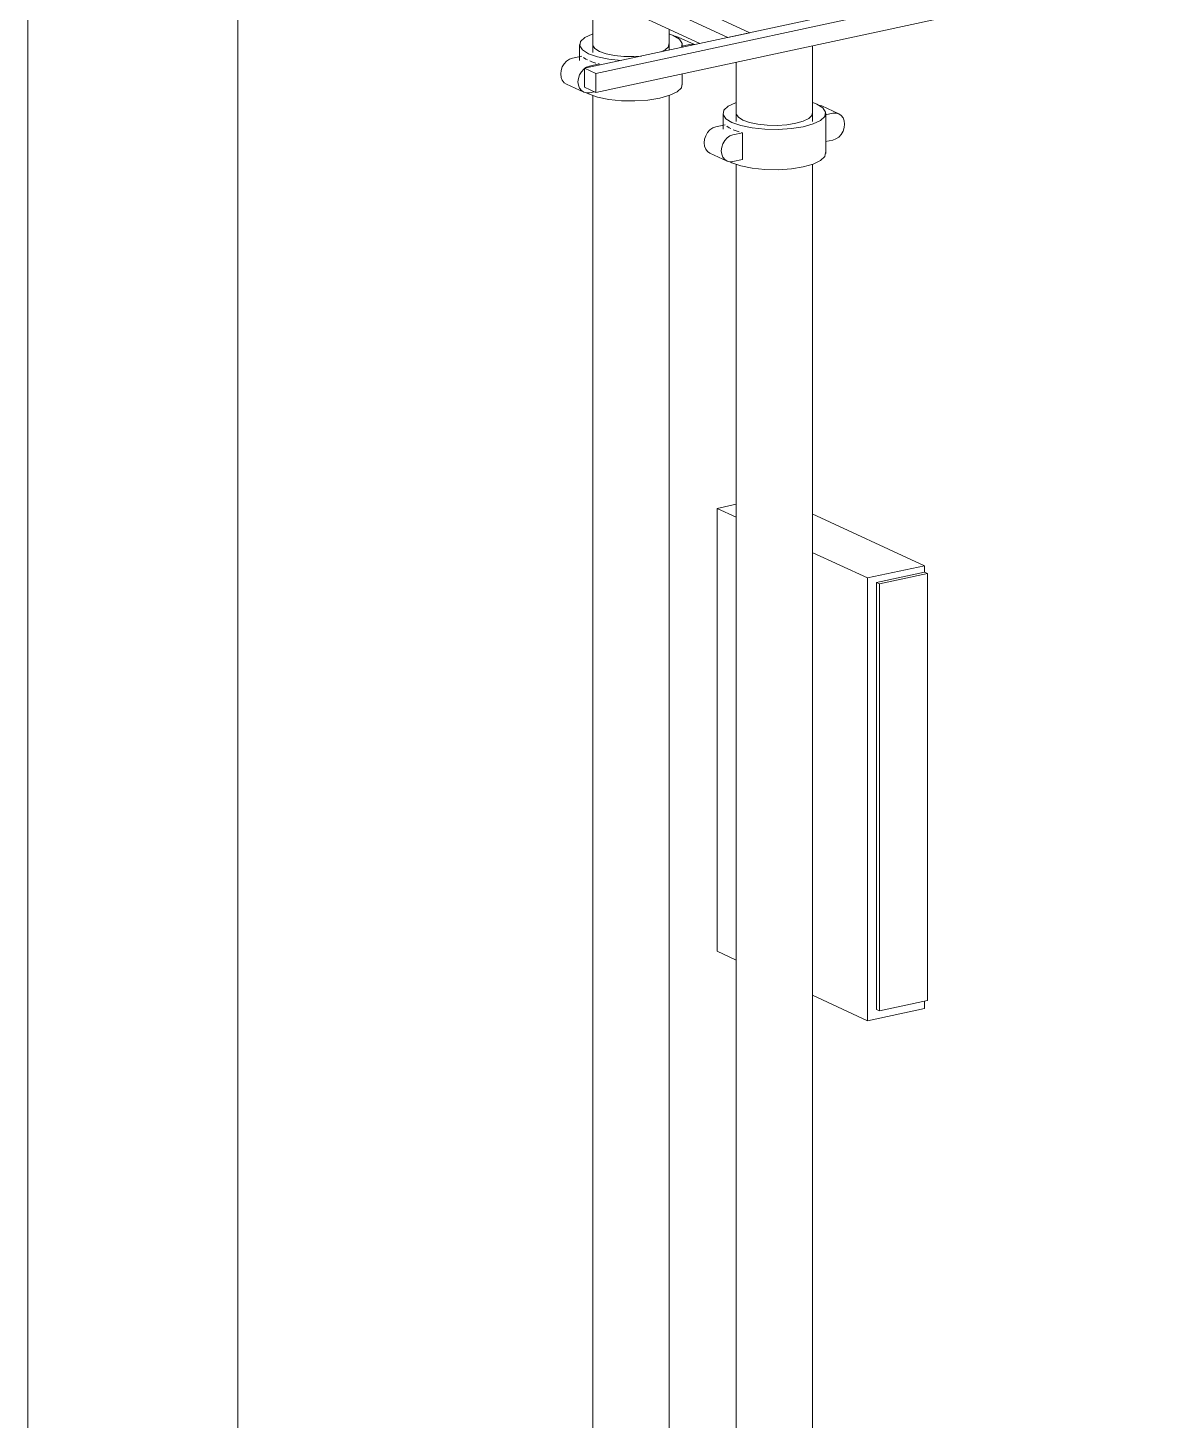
# Model space of a CAD drawing. Header units: metres. Extents: x 63 to 378, y -27 to 78.
# Drawn here: x 368.072 to 369.758, y -11.184 to -9.096 of the extents above; entities that cross this region are included whole.
import ezdxf

# ---------------------------------------------------------------- set-up
doc = ezdxf.new("R2010")
doc.units = ezdxf.units.M
doc.layers.add('G-ANNO-SYMB', color=7, linetype='Continuous', lineweight=9, true_color=0x0091c9)
doc.layers.add('M-EQPM', color=7, linetype='Continuous', lineweight=18)
doc.layers.add('P-PIPE', color=7, linetype='Continuous', lineweight=18)

# ---------------------------------------------------------------- blocks, each defined once
blk = doc.blocks.new('Victaulic-IPS-Rigid Coupling Style 07-W07-107 - Standard-V577-3D BUITRON TUBERIA')
at = {"layer": 'P-PIPE', "color": 1, "true_color": 0xff0000}
for p, q in [((25.5709, -9.1214), (25.5709, -9.1451)), ((25.7049, -9.1201), (25.704, -9.1248)), ((25.7144, -9.109), (25.7186, -9.1101)), ((25.7432, -9.1215), (25.7188, -9.1102)), ((25.7357, -9.1213), (25.7245, -9.1237)), ((25.7248, -9.1254), (25.7248, -9.1214)), ((25.5601, -9.1417), (25.5743, -9.1386)), ((25.6007, -9.1316), (25.5939, -9.1274)), ((25.6106, -9.1351), (25.6007, -9.1316)), ((25.6231, -9.1377), (25.6106, -9.1351)), ((25.6373, -9.1392), (25.6231, -9.1377)), ((25.6522, -9.1394), (25.6373, -9.1392)), ((25.6635, -9.1388), (25.6522, -9.1394)), ((25.6994, -9.1292), (25.6934, -9.1323)), ((25.704, -9.1248), (25.6994, -9.1292)), ((25.6001, -9.1505), (25.5858, -9.1536)), ((25.6001, -9.1505), (25.5987, -9.1502)), ((25.6001, -9.1523), (25.6001, -9.1505)), ((25.7248, -9.1817), (25.7248, -9.1654)), ((25.5512, -9.1809), (25.577, -9.1929)), ((25.5858, -9.1937), (25.5929, -9.1922))]:
    blk.add_line(p, q, dxfattribs=at)
for points in [[(25.5907, -9.1051, 0), (25.5895, -9.1056, 0), (25.5785, -9.1109, 0), (25.5722, -9.1169, 0), (25.5711, -9.1232, 0), (25.5752, -9.1295, 0), (25.5843, -9.1351, 0), (25.5977, -9.1399, 0), (25.6145, -9.1433, 0), (25.633, -9.1453, 0)], [(25.5939, -9.1274, 0), (25.5909, -9.1228, 0), (25.5907, -9.1214, 0)], [(25.7236, -9.1257, 0), (25.7246, -9.1196, 0), (25.7205, -9.1134, 0), (25.7114, -9.1077, 0), (25.7053, -9.1052, 0)], [(25.7427, -9.1214, 0), (25.7402, -9.121, 0), (25.7357, -9.1213, 0)], [(25.5513, -9.181, 0), (25.5477, -9.1786, 0), (25.5449, -9.175, 0), (25.5432, -9.1706, 0), (25.5426, -9.1655, 0), (25.5432, -9.1602, 0), (25.5449, -9.155, 0), (25.5477, -9.1502, 0), (25.5513, -9.1462, 0), (25.5555, -9.1433, 0), (25.5601, -9.1417, 0)], [(25.5827, -9.1444, 0), (25.5803, -9.1431, 0), (25.5765, -9.1406, 0)], [(25.5784, -9.1571, 0), (25.5771, -9.1582, 0), (25.5735, -9.1621, 0), (25.5707, -9.1669, 0), (25.569, -9.1721, 0), (25.5684, -9.1774, 0), (25.569, -9.1825, 0), (25.5707, -9.187, 0), (25.5735, -9.1905, 0), (25.5771, -9.1929, 0), (25.5813, -9.194, 0), (25.5858, -9.1937, 0)], [(25.5858, -9.1536, 0), (25.5813, -9.1552, 0), (25.5788, -9.1568, 0)], [(25.5951, -9.1491, 0), (25.589, -9.1471, 0), (25.586, -9.1459, 0)], [(25.7246, -9.1798, 0), (25.7235, -9.1862, 0), (25.7172, -9.1922, 0), (25.7062, -9.1975, 0), (25.6913, -9.2017, 0)], [(25.6913, -9.2017, 0), (25.6733, -9.2046, 0), (25.6537, -9.2059, 0), (25.6336, -9.2056, 0), (25.6145, -9.2036, 0), (25.5977, -9.2001, 0), (25.5843, -9.1954, 0), (25.5817, -9.1941, 0)]]:
    blk.add_polyline3d(points, dxfattribs=at)
blk = doc.blocks.new('Victaulic-IPS-Rigid Coupling Style 07-W07-107 - Standard-V578-3D BUITRON TUBERIA')
at = {"layer": 'P-PIPE', "color": 11, "true_color": 0xff8080}
for p, q in [((25.786, -9.2246), (25.786, -9.2483)), ((25.9191, -9.2279), (25.9144, -9.2324)), ((25.9199, -9.2232), (25.9191, -9.2279)), ((25.9295, -9.2122), (25.9337, -9.2133)), ((25.9596, -9.2253), (25.9339, -9.2133)), ((25.9507, -9.2244), (25.9396, -9.2268)), ((25.9399, -9.2848), (25.9399, -9.2246)), ((25.7751, -9.2448), (25.7894, -9.2417)), ((25.8157, -9.2347), (25.809, -9.2305)), ((25.8257, -9.2382), (25.8157, -9.2347)), ((25.8382, -9.2408), (25.8257, -9.2382)), ((25.8523, -9.2423), (25.8382, -9.2408)), ((25.8672, -9.2426), (25.8523, -9.2423)), ((25.8818, -9.2416), (25.8672, -9.2426)), ((25.8952, -9.2395), (25.8818, -9.2416)), ((25.9063, -9.2363), (25.8952, -9.2395)), ((25.9144, -9.2324), (25.9063, -9.2363)), ((25.8151, -9.2536), (25.8009, -9.2567)), ((25.8151, -9.2536), (25.8137, -9.2533)), ((25.8151, -9.2938), (25.8151, -9.2536)), ((25.9397, -9.2669), (25.9507, -9.2646)), ((25.7662, -9.2841), (25.792, -9.296)), ((25.8009, -9.2969), (25.8151, -9.2938))]:
    blk.add_line(p, q, dxfattribs=at)
for points in [[(25.8058, -9.2083, 0), (25.8046, -9.2087, 0), (25.7936, -9.214, 0), (25.7873, -9.22, 0), (25.7862, -9.2264, 0), (25.7903, -9.2326, 0), (25.7994, -9.2383, 0), (25.8128, -9.243, 0), (25.8296, -9.2465, 0), (25.8487, -9.2484, 0), (25.8687, -9.2488, 0), (25.8884, -9.2475, 0), (25.9063, -9.2446, 0)], [(25.809, -9.2305, 0), (25.8059, -9.2259, 0), (25.8058, -9.2246, 0)], [(25.9063, -9.2446, 0), (25.9213, -9.2404, 0), (25.9323, -9.2351, 0), (25.9386, -9.2291, 0), (25.9397, -9.2227, 0), (25.9356, -9.2165, 0), (25.9265, -9.2108, 0), (25.9204, -9.2084, 0)], [(25.9507, -9.2646, 0), (25.9553, -9.2629, 0), (25.9595, -9.26, 0), (25.9631, -9.256, 0), (25.9659, -9.2513, 0), (25.9676, -9.246, 0), (25.9682, -9.2407, 0), (25.9676, -9.2356, 0), (25.9659, -9.2312, 0), (25.9631, -9.2276, 0), (25.9595, -9.2252, 0), (25.9553, -9.2241, 0), (25.9507, -9.2244, 0)], [(25.7664, -9.2841, 0), (25.7628, -9.2817, 0), (25.76, -9.2782, 0), (25.7582, -9.2737, 0), (25.7576, -9.2686, 0), (25.7582, -9.2633, 0), (25.76, -9.2581, 0), (25.7628, -9.2533, 0), (25.7664, -9.2494, 0), (25.7706, -9.2464, 0), (25.7751, -9.2448, 0)], [(25.7978, -9.2475, 0), (25.7953, -9.2462, 0), (25.7916, -9.2437, 0)], [(25.8101, -9.2523, 0), (25.8041, -9.2502, 0), (25.8011, -9.2491, 0)], [(25.8009, -9.2567, 0), (25.7964, -9.2584, 0), (25.7922, -9.2613, 0), (25.7885, -9.2653, 0), (25.7858, -9.27, 0), (25.784, -9.2752, 0), (25.7834, -9.2806, 0), (25.784, -9.2856, 0), (25.7858, -9.2901, 0), (25.7885, -9.2937, 0), (25.7922, -9.2961, 0), (25.7964, -9.2972, 0), (25.8009, -9.2969, 0)], [(25.9397, -9.283, 0), (25.9386, -9.2893, 0), (25.9323, -9.2953, 0), (25.9213, -9.3006, 0), (25.9063, -9.3049, 0)], [(25.9063, -9.3049, 0), (25.8884, -9.3077, 0), (25.8687, -9.309, 0), (25.8487, -9.3087, 0), (25.8296, -9.3067, 0), (25.8128, -9.3032, 0), (25.7994, -9.2985, 0), (25.7967, -9.2972, 0)]]:
    blk.add_polyline3d(points, dxfattribs=at)
blk = doc.blocks.new('soporte tuberia Ayura - 4_-2612578-3D BUITRON TUBERIA')
at = {"layer": 'P-PIPE'}
for p, q in [((26.0741, -8.8205), (25.9198, -8.8538)), ((25.9198, -8.8653), (26.0911, -8.8284)), ((26.0911, -8.8284), (26.0741, -8.8205)), ((26.0911, -8.8568), (26.0911, -8.8284)), ((26.0911, -8.8568), (25.9197, -8.8938)), ((25.806, -8.8784), (25.7049, -8.9002)), ((25.7275, -8.9068), (25.806, -8.8899)), ((25.7049, -8.9117), (25.7195, -8.9085)), ((25.7195, -8.9198), (25.7049, -8.913)), ((25.7195, -8.9042), (25.7211, -8.9039)), ((25.7195, -8.9422), (25.7195, -8.9042)), ((25.7206, -8.9048), (25.7195, -8.9042)), ((25.7206, -8.9048), (25.7223, -8.9044)), ((25.7223, -8.9044), (25.7206, -8.9048)), ((25.7206, -8.9427), (25.7206, -8.9048)), ((25.7319, -8.91), (25.7206, -8.9048)), ((25.7206, -8.9048), (25.7206, -8.9427)), ((25.7211, -8.9039), (25.7223, -8.9044)), ((25.7336, -8.9096), (25.7223, -8.9044)), ((25.7336, -8.9096), (25.7319, -8.91)), ((25.7319, -8.91), (25.7336, -8.9096)), ((25.7319, -8.91), (25.7319, -8.9479)), ((25.7319, -8.9479), (25.7319, -8.91)), ((25.733, -8.9105), (25.7319, -8.91)), ((25.7347, -8.9101), (25.733, -8.9105)), ((25.733, -8.9105), (25.733, -8.9484)), ((25.7336, -8.9096), (25.7347, -8.9101)), ((25.7661, -8.9394), (25.7347, -8.9101)), ((25.5909, -8.9248), (25.24, -9.0005)), ((25.2569, -9.0083), (25.5909, -8.9363)), ((25.7049, -8.9354), (25.806, -8.9822)), ((25.806, -8.9183), (25.7552, -8.9293)), ((25.5047, -8.9549), (25.4717, -8.962)), ((25.8261, -9.1036), (25.5047, -8.9549)), ((25.7206, -8.9427), (25.7195, -8.9422)), ((25.7206, -8.9427), (25.7319, -8.9479)), ((25.733, -8.9484), (25.7319, -8.9479)), ((25.733, -8.9484), (25.7661, -8.9413)), ((25.7661, -8.9413), (25.7661, -8.9394)), ((25.806, -8.9598), (25.7661, -8.9413)), ((25.4717, -8.962), (25.7931, -9.1107)), ((25.4717, -8.9904), (25.4717, -8.962)), ((25.5909, -8.9647), (25.5467, -8.9743)), ((26.4125, -8.9771), (25.5784, -9.157)), ((25.806, -9.0107), (25.7049, -8.9639)), ((26.4294, -8.9849), (26.4125, -8.9771)), ((25.4717, -8.9904), (25.2569, -9.0368)), ((25.7511, -9.1198), (25.4717, -8.9904)), ((25.5953, -9.1649), (26.4294, -8.9849)), ((26.4294, -9.0134), (26.4294, -8.9849)), ((25.24, -9.0005), (25.2569, -9.0083)), ((25.24, -9.0289), (25.24, -9.0005)), ((25.2569, -9.0083), (25.2569, -9.0368)), ((26.4294, -9.0134), (25.5953, -9.1933)), ((25.9346, -9.0193), (25.9199, -9.0125)), ((25.9346, -9.0037), (25.9362, -9.0034)), ((25.9346, -9.0417), (25.9346, -9.0037)), ((25.9357, -9.0043), (25.9346, -9.0037)), ((25.9357, -9.0043), (25.9373, -9.0039)), ((25.9373, -9.0039), (25.9357, -9.0043)), ((25.9357, -9.0422), (25.9357, -9.0043)), ((25.947, -9.0095), (25.9357, -9.0043)), ((25.9357, -9.0043), (25.9357, -9.0422)), ((25.9362, -9.0034), (25.9373, -9.0039)), ((25.9486, -9.0091), (25.9373, -9.0039)), ((25.9486, -9.0091), (25.947, -9.0095)), ((25.947, -9.0095), (25.9486, -9.0091)), ((25.947, -9.0095), (25.947, -9.0474)), ((25.947, -9.0474), (25.947, -9.0095)), ((25.9481, -9.01), (25.947, -9.0095)), ((25.9497, -9.0097), (25.9481, -9.01)), ((25.9481, -9.01), (25.9481, -9.048)), ((25.9486, -9.0091), (25.9497, -9.0097)), ((25.9811, -9.0389), (25.9497, -9.0097)), ((25.2569, -9.0368), (25.24, -9.0289)), ((25.9199, -9.0349), (25.9913, -9.068)), ((25.9481, -9.048), (25.9811, -9.0408)), ((25.9811, -9.0408), (25.9811, -9.0389)), ((26.0243, -9.0608), (25.9811, -9.0408)), ((25.9357, -9.0422), (25.9346, -9.0417)), ((25.9357, -9.0422), (25.947, -9.0474)), ((25.9481, -9.048), (25.947, -9.0474)), ((25.9913, -9.068), (26.0243, -9.0608)), ((25.9493, -9.077), (25.9199, -9.0634)), ((25.7931, -9.1107), (25.8261, -9.1036)), ((25.5784, -9.157), (25.5953, -9.1649)), ((25.5784, -9.1855), (25.5784, -9.157)), ((25.5953, -9.1933), (25.5953, -9.1649)), ((25.5953, -9.1933), (25.5784, -9.1855))]:
    blk.add_line(p, q, dxfattribs=at)
blk = doc.blocks.new('TAA - Ayura Etapa 3 - TAA - Ayura Etapa 3-V695-3D BUITRON TUBERIA')
at = {"layer": 'M-EQPM'}
for p, q in [((25.777, -9.8169), (25.8059, -9.8107)), ((25.777, -9.8169), (25.8059, -9.8303)), ((25.777, -10.4811), (25.777, -9.8169)), ((25.9198, -9.825), (26.088, -9.9029)), ((25.9197, -9.883), (26.0025, -9.9213)), ((26.088, -9.9029), (26.0025, -9.9213)), ((26.0159, -9.9279), (26.088, -9.9124)), ((26.0924, -9.9144), (26.0204, -9.93)), ((26.088, -9.9029), (26.088, -9.9124)), ((26.088, -9.9124), (26.0924, -9.9144)), ((26.0924, -9.9144), (26.0924, -10.5548)), ((26.0025, -9.9213), (26.0025, -10.5855)), ((26.0159, -9.9279), (26.0204, -9.93)), ((26.0159, -10.5683), (26.0159, -9.9279)), ((26.0204, -9.93), (26.0204, -10.5704)), ((25.777, -10.4811), (25.8059, -10.4945)), ((25.9199, -10.5472), (26.0025, -10.5855)), ((26.0204, -10.5704), (26.0924, -10.5548)), ((26.088, -10.5558), (26.088, -10.567)), ((26.0025, -10.5855), (26.088, -10.567)), ((26.0159, -10.5683), (26.0204, -10.5704))]:
    blk.add_line(p, q, dxfattribs=at)

msp = doc.modelspace()

# ---------------------------------------------------------------- linework, layer by layer
at = {"layer": 'G-ANNO-SYMB'}
for p, q in [((368.3871, 19.1381), (368.3871, -15.897)), ((368.0724, 17.009), (368.0724, -18.0261))]:
    msp.add_line(p, q, dxfattribs=at)
at = {"layer": 'P-PIPE', "color": 1, "true_color": 0xff0000}
for p, q in [((368.9197, -9.0455), (368.9197, -9.1335)), ((369.034, -9.1297), (369.034, -9.0984)), ((368.9197, -9.1976), (368.9197, -12.0783)), ((369.034, -12.0783), (369.034, -9.1979))]:
    msp.add_line(p, q, dxfattribs=at)
at = {"layer": 'P-PIPE', "color": 11, "true_color": 0xff8080}
for p, q in [((369.249, -9.2366), (369.249, -9.1232)), ((369.1347, -9.1479), (369.1347, -9.2366)), ((369.1347, -9.3017), (369.1347, -12.1778)), ((369.249, -12.1778), (369.249, -9.3017))]:
    msp.add_line(p, q, dxfattribs=at)

# ---------------------------------------------------------------- block references
at = {"layer": 'M-EQPM'}
msp.add_blockref('TAA - Ayura Etapa 3 - TAA - Ayura Etapa 3-V695-3D BUITRON TUBERIA', (343.3289, 0), dxfattribs=at)
at = {"layer": 'P-PIPE'}
msp.add_blockref('soporte tuberia Ayura - 4_-2612578-3D BUITRON TUBERIA', (343.3289, 0), dxfattribs=at)
at = {"layer": 'P-PIPE', "color": 1, "true_color": 0xff0000}
msp.add_blockref('Victaulic-IPS-Rigid Coupling Style 07-W07-107 - Standard-V577-3D BUITRON TUBERIA', (343.3289, 0), dxfattribs=at)
at = {"layer": 'P-PIPE', "color": 11, "true_color": 0xff8080}
msp.add_blockref('Victaulic-IPS-Rigid Coupling Style 07-W07-107 - Standard-V578-3D BUITRON TUBERIA', (343.3289, 0), dxfattribs=at)

doc.saveas('drawing.dxf')
